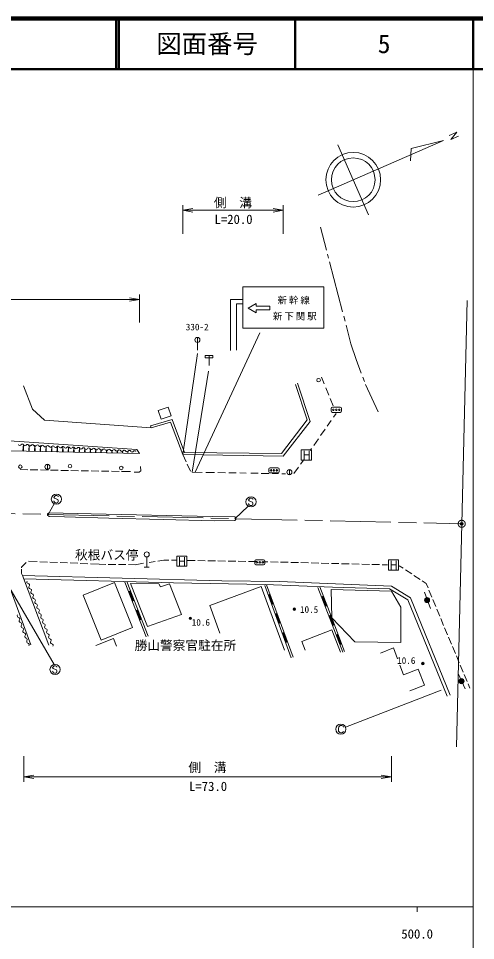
# Model space of a CAD drawing. Units: millimetres, scale not verified. Extents: x 40000 to 680000, y 20000 to 380000.
# Drawn here: x 489478 to 579500, y 198357 to 380000 of the extents above; entities that cross this region are included whole.
import ezdxf
from ezdxf.enums import TextEntityAlignment as Align

# ---------------------------------------------------------------- set-up
doc = ezdxf.new("R2010")
doc.units = ezdxf.units.MM
doc.header["$LTSCALE"] = 1000
doc.header["$PDMODE"] = 32
doc.header["$PDSIZE"] = 500
doc.linetypes.add('CHAIN', pattern=[18.5, 12, -1.5, 3.5, -1.5])
for name, color, linetype, lineweight in [('M-BMK', 2, 'CHAIN', 13), ('M-BMK-OTRS', 5, 'Continuous', 13), ('M-BMK-SRVR', 3, 'Continuous', 13), ('M-STR-HTXT', 7, 'Continuous', 13), ('M-STR-STRC', 7, 'Continuous', 13), ('M-STR-STRD', 7, 'Continuous', 13), ('M-TTL', 2, 'Continuous', 140), ('M-TTL-BAND', 7, 'Continuous', 13), ('M-TTL-LINE', 7, 'Continuous', 50), ('M-WORK', 1, 'Continuous', 13)]:
    doc.layers.add(name, color=color, linetype=linetype, lineweight=lineweight)
doc.layers.add('M-OTRS', color=6, linetype='Continuous')
doc.layers.add('M-TTL-TXT', color=7, linetype='Continuous')
doc.styles.add('ＭＳ ゴシック', font='')
doc.styles.get('ＭＳ ゴシック').set_extended_font_data('MS Gothic')

# ---------------------------------------------------------------- blocks, each defined once
blk = doc.blocks.new('open_arrow')
at = {"color": 0, "linetype": 'Continuous', "lineweight": -2}
blk.add_lwpolyline([(7.5, 1.25), (0, 0), (7.5, -1.25)], dxfattribs=at)

msp = doc.modelspace()

# ---------------------------------------------------------------- linework, layer by layer
at = {"layer": 'M-BMK'}
msp.add_lwpolyline([(121115, 289673), (176905, 288566), (276968, 286512), (376916, 284540), (476868, 282700), (576775, 280458)], dxfattribs=at)
msp.add_circle((576775, 280458), 700, dxfattribs=at)
at = {"layer": 'M-BMK-OTRS'}
for p, q in [((576775, 280458), (577827, 324408)), ((575722, 236508), (576775, 280458))]:
    msp.add_line(p, q, dxfattribs=at)
at = {"layer": 'M-BMK-SRVR'}
for p, q in [((574291, 356938), (575816, 357600)), ((575816, 357600), (574631, 356144)), ((574631, 356144), (576158, 356818)), ((573193, 355948), (548492, 345211)), ((558414, 341301), (552402, 355133)), ((566835, 354359), (566706, 351953)), ((573193, 355948), (566835, 354359))]:
    msp.add_line(p, q, dxfattribs=at)
for radius in [5387, 4309]:
    msp.add_circle((555408, 348217), radius, dxfattribs=at)
at = {"layer": 'M-OTRS'}
msp.add_point((576775, 280458), dxfattribs=at)
at = {"layer": 'M-STR-HTXT'}
for p, q in [((521828, 337577), (521828, 343204)), ((521828, 342204), (541642, 342204)), ((541642, 337577), (541642, 343204)), ((513340, 320122), (513340, 325622)), ((387100, 324622), (513340, 324622)), ((490510, 234688), (490510, 229604)), ((562936, 234688), (562936, 229604)), ((490510, 230604), (562936, 230604))]:
    msp.add_line(p, q, dxfattribs=at)
at = {"layer": 'M-STR-STRC'}
for p, q in [((533688, 327156), (533688, 318991)), ((533688, 327156), (549640, 327156)), ((549640, 327156), (549640, 318991)), ((531249, 324659), (531249, 314615)), ((531249, 324659), (533688, 324659)), ((532429, 314656), (532429, 323769)), ((532429, 323769), (533688, 323769)), ((534699, 322944), (536312, 323858)), ((536312, 323858), (536312, 323321)), ((536312, 322030), (534699, 322944)), ((536312, 323321), (539000, 323321)), ((539000, 322568), (536312, 322568)), ((536312, 322568), (536312, 322030)), ((539000, 323321), (539000, 322568)), ((524287, 290614), (537041, 318102)), ((533688, 318991), (549640, 318991)), ((496494, 285778), (496478, 285664)), ((496478, 285664), (496563, 285482)), ((496622, 285917), (496494, 285778)), ((496563, 285482), (496714, 285409)), ((496753, 286010), (496622, 285917)), ((496714, 285409), (497246, 285220)), ((496919, 286043), (496753, 286010)), ((497035, 286027), (496919, 286043)), ((497179, 285954), (497035, 286027)), ((497289, 285880), (497179, 285954)), ((497246, 285220), (497327, 285048)), ((497323, 285768), (497289, 285880)), ((534821, 285258), (534805, 285144)), ((534949, 285397), (534821, 285258)), ((535080, 285490), (534949, 285397)), ((535246, 285523), (535080, 285490)), ((535362, 285507), (535246, 285523)), ((535506, 285434), (535362, 285507)), ((535616, 285360), (535506, 285434)), ((535651, 285248), (535616, 285360)), ((495356, 282285), (496522, 284388)), ((496480, 284890), (496441, 285000)), ((496564, 284712), (496480, 284890)), ((496667, 284638), (496564, 284712)), ((496813, 284563), (496667, 284638)), ((496934, 284546), (496813, 284563)), ((497101, 284575), (496934, 284546)), ((497226, 284671), (497101, 284575)), ((497297, 284820), (497226, 284671)), ((497327, 285048), (497297, 284820)), ((532072, 281461), (534710, 283949)), ((534807, 284370), (534768, 284480)), ((534805, 285144), (534890, 284962)), ((534891, 284192), (534807, 284370)), ((534890, 284962), (535041, 284889)), ((534994, 284118), (534891, 284192)), ((535141, 284043), (534994, 284118)), ((535041, 284889), (535574, 284700)), ((535261, 284026), (535141, 284043)), ((535428, 284055), (535261, 284026)), ((535553, 284151), (535428, 284055)), ((535624, 284300), (535553, 284151)), ((535574, 284700), (535654, 284528)), ((535654, 284528), (535624, 284300)), ((484797, 272848), (496520, 252728)), ((496657, 252494), (496491, 252461)), ((496773, 252478), (496657, 252494)), ((496218, 251341), (496179, 251451)), ((496231, 252229), (496215, 252115)), ((496215, 252115), (496301, 251933)), ((496302, 251163), (496218, 251341)), ((496360, 252368), (496231, 252229)), ((496301, 251933), (496452, 251860)), ((496405, 251089), (496302, 251163)), ((496491, 252461), (496360, 252368)), ((496551, 251014), (496405, 251089)), ((496452, 251860), (496984, 251671)), ((496671, 250997), (496551, 251014)), ((496839, 251026), (496671, 250997)), ((496917, 252405), (496773, 252478)), ((496964, 251122), (496839, 251026)), ((497027, 252331), (496917, 252405)), ((497035, 251271), (496964, 251122)), ((496984, 251671), (497064, 251499)), ((497061, 252219), (497027, 252331)), ((497064, 251499), (497035, 251271))]:
    msp.add_line(p, q, dxfattribs=at)
for centre in [(496951, 285292), (535278, 284772), (496689, 251743)]:
    msp.add_circle(centre, 1000, dxfattribs=at)
at = {"layer": 'M-STR-STRD'}
msp.add_lwpolyline([(495228, 282400), (495228, 282130), (495555, 281860), (498541, 281819), (507259, 281579), (517971, 281275), (528020, 281027), (532115, 281082), (532262, 281299), (532262, 281615), (532091, 281795), (527633, 281910), (503814, 282411), (495513, 282632)], close=True, dxfattribs=at)
at = {"layer": 'M-TTL'}
msp.add_line((680000, 380000), (40000, 380000), dxfattribs=at)
at = {"layer": 'M-TTL-BAND'}
for p, q in [((579000, 20000), (579000, 370000)), ((40000, 205000), (579000, 205000)), ((568000, 205000), (568000, 204000))]:
    msp.add_line(p, q, dxfattribs=at)
at = {"layer": 'M-TTL-LINE'}
for p, q in [((508747, 380000), (508747, 370000)), ((509247, 380000), (509247, 370000)), ((543997, 380000), (543997, 370000)), ((579000, 380000), (579000, 370000)), ((40000, 370000), (680000, 370000))]:
    msp.add_line(p, q, dxfattribs=at)
at = {"layer": 'M-WORK'}
for p, q in [((548944, 338903), (550143, 334333)), ((550345, 333560), (550547, 332790)), ((550732, 332083), (553315, 322233)), ((553541, 321370), (553797, 320392)), ((524712, 314672), (524712, 317172)), ((521828, 294073), (524726, 313971)), ((526272, 313631), (527772, 313631)), ((526272, 313131), (526272, 313631)), ((527772, 313131), (526272, 313131)), ((527022, 313631), (527022, 311631)), ((527772, 313631), (527772, 313131)), ((526921, 310492), (523665, 290625)), ((549707, 308007), (549164, 309351)), ((557274, 309364), (557618, 308457)), ((550613, 305762), (550011, 307253)), ((557827, 307907), (560312, 302503)), ((517003, 302776), (518954, 303451)), ((518954, 303451), (519545, 301743)), ((551437, 303719), (550873, 305118)), ((552827, 303403), (551327, 303403)), ((517594, 301068), (517003, 302776)), ((519545, 301743), (517594, 301068)), ((551077, 303153), (551077, 302653)), ((551327, 302403), (552827, 302403)), ((551520, 301432), (552054, 302191)), ((553077, 302653), (553077, 303153)), ((515511, 299743), (515604, 299386)), ((550307, 299707), (551097, 300829)), ((548988, 297829), (549867, 299081)), ((490369, 294795), (490462, 296099)), ((490434, 294794), (490462, 296099)), ((490499, 294792), (490462, 296099)), ((547629, 295897), (548561, 297222)), ((490499, 294792), (490369, 294795)), ((491497, 294771), (491586, 296028)), ((491622, 294768), (491497, 294771)), ((491559, 294770), (491586, 296028)), ((491622, 294768), (491586, 296028)), ((492620, 294747), (492706, 295956)), ((492741, 294745), (492620, 294747)), ((492680, 294746), (492706, 295956)), ((492741, 294745), (492706, 295956)), ((493738, 294724), (493821, 295885)), ((493854, 294721), (493738, 294724)), ((493796, 294722), (493821, 295885)), ((493854, 294721), (493821, 295885)), ((494852, 294700), (494931, 295814)), ((494963, 294698), (494852, 294700)), ((494907, 294699), (494931, 295814)), ((494963, 294698), (494931, 295814)), ((495961, 294677), (496037, 295743)), ((496067, 294674), (495961, 294677)), ((496014, 294675), (496037, 295743)), ((496067, 294674), (496037, 295743)), ((497065, 294653), (497137, 295673)), ((497167, 294651), (497065, 294653)), ((497116, 294652), (497137, 295673)), ((497167, 294651), (497137, 295673)), ((498164, 294630), (498234, 295603)), ((498262, 294628), (498164, 294630)), ((498213, 294629), (498234, 295603)), ((498262, 294628), (498234, 295603)), ((499259, 294607), (499325, 295533)), ((499352, 294605), (499259, 294607)), ((499305, 294606), (499325, 295533)), ((499352, 294605), (499325, 295533)), ((500349, 294583), (500412, 295463)), ((500437, 294582), (500349, 294583)), ((500393, 294583), (500412, 295463)), ((500437, 294582), (500412, 295463)), ((501435, 294560), (501494, 295394)), ((501518, 294559), (501435, 294560)), ((501477, 294560), (501494, 295394)), ((501518, 294559), (501494, 295394)), ((502516, 294538), (502572, 295325)), ((502595, 294536), (502516, 294538)), ((502555, 294537), (502572, 295325)), ((502595, 294536), (502572, 295325)), ((503592, 294515), (503645, 295257)), ((503666, 294513), (503592, 294515)), ((503629, 294514), (503645, 295257)), ((503666, 294513), (503645, 295257)), ((504664, 294492), (504713, 295188)), ((504733, 294491), (504664, 294492)), ((504699, 294491), (504713, 295188)), ((504733, 294491), (504713, 295188)), ((505731, 294469), (505777, 295120)), ((505796, 294468), (505731, 294469)), ((505764, 294469), (505777, 295120)), ((505796, 294468), (505777, 295120)), ((506794, 294447), (506837, 295052)), ((506854, 294446), (506794, 294447)), ((506824, 294446), (506837, 295052)), ((506854, 294446), (506837, 295052)), ((507852, 294424), (507892, 294985)), ((507908, 294423), (507852, 294424)), ((507880, 294424), (507892, 294985)), ((507908, 294423), (507892, 294985)), ((508905, 294402), (508942, 294918)), ((508957, 294401), (508905, 294402)), ((508931, 294402), (508942, 294918)), ((508957, 294401), (508942, 294918)), ((509955, 294380), (509988, 294851)), ((510002, 294379), (509955, 294380)), ((509978, 294379), (509988, 294851)), ((510002, 294379), (509988, 294851)), ((510999, 294358), (511030, 294784)), ((511042, 294357), (510999, 294358)), ((511021, 294357), (511030, 294784)), ((511042, 294357), (511030, 294784)), ((547183, 295013), (545183, 295013)), ((545183, 295013), (545183, 293013)), ((545724, 293098), (545724, 294798)), ((546715, 294809), (546715, 293104)), ((546930, 294903), (547176, 295253)), ((547183, 293013), (547183, 295013)), ((521828, 294073), (522480, 292674)), ((545016, 292179), (545650, 293081)), ((545183, 293013), (547183, 293013)), ((545724, 294013), (546715, 294013)), ((489807, 291130), (491307, 291102)), ((491807, 291093), (493307, 291065)), ((493807, 291056), (495306, 291028)), ((495178, 292178), (495178, 291178)), ((495806, 291019), (497306, 290991)), ((497806, 290982), (499306, 290954)), ((499806, 290945), (501305, 290917)), ((501805, 290908), (503305, 290880)), ((503805, 290871), (505305, 290843)), ((505805, 290834), (507304, 290806)), ((507804, 290797), (509304, 290769)), ((509804, 290760), (511549, 290727)), ((522698, 292208), (523331, 290850)), ((538801, 291220), (538801, 290720)), ((540551, 291470), (539051, 291470)), ((540801, 290720), (540801, 291220)), ((542841, 291130), (542841, 290130)), ((543717, 290331), (544627, 291627)), ((523665, 290625), (525661, 290590)), ((526379, 290578), (528091, 290548)), ((528735, 290537), (530244, 290511)), ((530888, 290500), (532342, 290475)), ((533060, 290462), (534293, 290441)), ((535213, 290425), (536704, 290399)), ((537293, 290389), (538876, 290362)), ((539051, 290470), (540551, 290470)), ((539447, 290352), (540717, 290330)), ((541342, 290319), (542078, 290306)), ((491459, 273089), (493171, 273014)), ((493670, 272992), (495169, 272927)), ((495668, 272905), (497167, 272840)), ((497666, 272818), (499165, 272752)), ((499664, 272731), (501163, 272665)), ((501663, 272643), (503161, 272578)), ((503661, 272556), (505372, 272481)), ((505372, 272481), (506656, 272466)), ((512440, 272399), (514110, 272666)), ((514744, 271933), (514744, 273933)), ((515204, 272841), (516419, 273036)), ((516912, 273115), (518127, 273310)), ((518127, 273310), (519127, 273294)), ((519627, 273286), (520626, 273270)), ((522650, 274106), (520650, 274106)), ((520650, 274106), (520650, 272106)), ((521190, 272191), (521190, 273890)), ((521190, 273106), (522181, 273106)), ((522181, 273901), (522181, 272196)), ((522650, 272106), (522650, 274106)), ((522680, 273238), (524278, 273212)), ((524778, 273205), (526278, 273181)), ((526778, 273173), (528277, 273149)), ((528777, 273141), (530277, 273118)), ((530777, 273110), (532277, 273086)), ((532777, 273078), (534277, 273055)), ((534777, 273047), (536375, 273021)), ((536002, 273109), (536002, 272609)), ((537752, 273359), (536252, 273359)), ((537577, 272992), (538610, 272966)), ((538002, 272609), (538002, 273109)), ((539110, 272953), (540610, 272915)), ((541110, 272903), (542609, 272865)), ((543109, 272852), (544609, 272814)), ((545108, 272802), (546608, 272764)), ((547108, 272751), (548607, 272713)), ((549107, 272700), (550607, 272662)), ((551106, 272650), (552606, 272612)), ((553106, 272599), (554605, 272561)), ((555105, 272549), (556605, 272511)), ((557105, 272498), (558604, 272460)), ((564354, 273350), (562354, 273350)), ((562354, 273350), (562354, 271350)), ((562894, 271435), (562894, 273134)), ((563886, 273145), (563886, 271440)), ((564354, 271350), (564354, 273350)), ((507156, 272460), (508656, 272443)), ((509156, 272437), (510656, 272419)), ((511156, 272414), (512440, 272399)), ((514244, 271933), (515244, 271933)), ((520650, 272106), (522650, 272106)), ((536252, 272359), (537752, 272359)), ((559104, 272447), (560603, 272410)), ((561103, 272397), (562136, 272371)), ((562354, 271350), (564354, 271350)), ((562894, 272350), (563886, 272350)), ((564483, 272203), (565259, 271685)), ((565676, 271408), (566924, 270576)), ((502228, 266426), (508370, 268879)), ((508370, 268879), (511913, 260008)), ((510421, 268941), (514647, 258199)), ((510793, 269087), (515019, 258346)), ((567340, 270299), (568588, 269467)), ((569004, 269189), (569780, 268672)), ((511525, 267226), (511153, 267080)), ((511227, 267109), (511959, 265248)), ((511302, 267138), (512034, 265277)), ((511376, 267167), (512108, 265306)), ((511451, 267197), (512183, 265336)), ((537260, 268096), (527141, 264389)), ((541857, 255549), (537260, 268096)), ((537969, 268320), (543187, 254023)), ((538345, 268457), (543563, 254160)), ((548438, 267899), (550830, 261766)), ((548810, 268044), (551203, 261910)), ((569780, 268672), (570135, 267822)), ((570328, 267360), (570906, 265976)), ((505771, 257555), (502228, 266426)), ((511885, 265218), (512257, 265365)), ((539031, 266578), (538655, 266441)), ((538730, 266469), (539416, 264590)), ((538805, 266496), (539491, 264617)), ((538880, 266524), (539566, 264645)), ((538956, 266551), (539641, 264672)), ((549537, 266181), (549165, 266035)), ((549239, 266064), (549966, 264201)), ((549314, 266093), (550041, 264230)), ((549388, 266122), (550115, 264259)), ((549463, 266152), (550190, 264288)), ((569416, 266976), (570603, 263773)), ((571099, 265515), (571677, 264131)), ((512989, 263504), (512617, 263357)), ((512692, 263387), (513424, 261525)), ((512766, 263416), (513498, 261555)), ((512841, 263445), (513573, 261584)), ((512915, 263474), (513647, 261613)), ((527141, 264389), (529154, 258895)), ((539341, 264563), (539716, 264700)), ((549891, 264172), (550264, 264317)), ((571870, 263669), (572448, 262285)), ((513349, 261496), (513722, 261643)), ((540402, 262821), (540026, 262684)), ((540101, 262711), (540787, 260832)), ((540177, 262739), (540862, 260860)), ((540252, 262766), (540937, 260887)), ((540327, 262793), (541013, 260915)), ((550991, 262454), (550618, 262309)), ((550905, 261795), (550693, 262338)), ((550767, 262367), (550979, 261824)), ((550830, 261766), (553336, 255155)), ((551054, 261853), (550842, 262396)), ((550905, 261795), (551407, 260469)), ((550916, 262425), (551129, 261881)), ((551482, 260497), (550979, 261824)), ((551054, 261853), (551557, 260526)), ((551632, 260554), (551129, 261881)), ((551203, 261910), (553710, 255297)), ((572641, 261824), (573219, 260440)), ((511913, 260008), (505771, 257555)), ((540712, 260805), (541088, 260942)), ((551707, 260582), (551332, 260441)), ((573412, 259978), (573990, 258594)), ((541773, 259063), (541398, 258926)), ((541473, 258954), (542159, 257075)), ((541548, 258981), (542234, 257102)), ((541623, 259008), (542309, 257130)), ((541698, 259036), (542384, 257157)), ((551216, 259576), (545280, 257261)), ((552928, 255187), (551216, 259576)), ((552415, 258712), (552041, 258571)), ((552116, 258599), (552825, 256729)), ((552191, 258627), (552900, 256757)), ((552266, 258656), (552975, 256785)), ((552341, 258684), (553050, 256814)), ((574182, 258133), (574761, 256749)), ((542083, 257047), (542459, 257185)), ((545280, 257261), (545956, 255528)), ((552750, 256700), (553124, 256842)), ((574953, 256287), (575532, 254903)), ((575724, 254442), (576302, 253058)), ((576495, 252597), (577073, 251212)), ((576068, 250935), (577427, 247952)), ((577266, 250751), (577844, 249367)), ((578037, 248906), (578392, 248056)), ((572730, 247667), (553860, 240415)), ((552494, 240178), (552546, 240396)), ((552494, 239847), (552494, 240178)), ((552541, 239636), (552494, 239847)), ((552546, 240396), (552600, 240464)), ((552600, 240464), (552715, 240619)), ((552715, 240619), (552870, 240724)), ((552870, 240724), (553149, 240727)), ((553149, 240727), (553311, 240675)), ((553311, 240675), (553421, 240565)), ((553421, 240565), (553479, 240396)), ((552654, 239467), (552541, 239636)), ((552760, 239359), (552654, 239467)), ((552877, 239303), (552760, 239359)), ((553151, 239303), (552877, 239303)), ((553313, 239355), (553151, 239303)), ((553423, 239469), (553313, 239355)), ((553473, 239571), (553423, 239469))]:
    msp.add_line(p, q, dxfattribs=at)
for points in [[(554002, 319612), (554970, 315920), (555964, 312814), (556985, 310126)], [(490479, 307645), (492225, 303050), (494586, 300885), (515604, 299386), (519445, 300441), (521828, 294073), (541642, 293805), (546913, 300588), (544445, 308173)], [(544015, 307903), (546334, 300909), (541283, 294306), (522195, 294499), (519733, 300986), (515511, 299743)], [(385588, 299261), (389171, 303494), (512764, 295065), (513340, 294308), (484655, 294916), (465877, 295130), (387518, 296621)], [(512286, 290624), (513255, 290636), (513549, 290906), (513538, 291740)], [(490100, 271753), (490100, 271927), (490984, 272849)], [(491922, 256625), (487822, 267682), (486635, 270360), (460539, 270884), (460511, 268814), (460026, 263396), (459558, 261300), (459059, 259893), (458190, 257987), (457830, 257464)], [(490247, 270288), (490100, 270673), (490100, 271502)], [(495493, 256535), (490247, 270288), (529536, 269241), (540878, 269114), (562959, 268194), (566701, 265838), (574474, 246718)], [(490510, 269598), (519993, 268855), (538048, 268469), (551328, 267944), (562585, 267628), (566131, 265457), (573894, 246518)], [(504730, 256493), (508190, 257842), (508779, 256333)], [(560781, 254978), (563333, 256041), (564139, 253859)], [(564594, 252626), (565308, 250693), (568216, 251798), (569431, 248650), (566578, 247565)]]:
    msp.add_lwpolyline(points, dxfattribs=at)
for points in [[(511564, 268722), (517095, 268598), (517482, 268009), (519212, 268598), (521586, 262598), (514905, 260242)], [(551038, 267487), (562936, 267183), (564786, 264036), (564786, 257051), (555758, 257189), (551203, 261910)]]:
    msp.add_lwpolyline(points, close=True, dxfattribs=at)
for centre, radius in [((524712, 316672), 500), ((548584, 308757), 350), ((551502, 302903), 150), ((552077, 302903), 150), ((552652, 302903), 150), ((489845, 291698), 350), ((495178, 291678), 500), ((499646, 291809), 350), ((509723, 291450), 350), ((539226, 290970), 150), ((539801, 290970), 150), ((540376, 290970), 150), ((542841, 290630), 500), ((514744, 274433), 500), ((536427, 272859), 150), ((537002, 272859), 150), ((537577, 272859), 150), ((569943, 265423), 500), ((569943, 265423), 400), ((569943, 265423), 300), ((569943, 265423), 200), ((569943, 265423), 100), ((569943, 265423), 20), ((543816, 263640), 150), ((543816, 263640), 120), ((543816, 263640), 90), ((543816, 263640), 60), ((543816, 263640), 30), ((543816, 263640), 20), ((523317, 261838), 150), ((523317, 261838), 120), ((523317, 261838), 90), ((523317, 261838), 60), ((523317, 261838), 30), ((523317, 261838), 20), ((569118, 252914), 150), ((569118, 252914), 120), ((569118, 252914), 90), ((569118, 252914), 60), ((569118, 252914), 30), ((569118, 252914), 20), ((576745, 249455), 500), ((576745, 249455), 400), ((576745, 249455), 300), ((576745, 249455), 200), ((576745, 249455), 100), ((576745, 249455), 20), ((552957, 239987), 1000), ((552957, 239987), 1000)]:
    msp.add_circle(centre, radius, dxfattribs=at)
for centre, radius, start, end in [((551327, 303153), 250, 90, 180), ((552827, 303153), 250, 0, 90), ((551327, 302653), 250, 180, 270), ((552827, 302653), 250, 270, 0), ((490225, 295877), 286, 25.03625, 148.16128), ((491230, 295817), 286, 25.03625, 148.16128), ((489738, 296179), 286, 205.03625, 328.16128), ((490744, 296120), 286, 205.03625, 328.16128), ((491749, 296060), 286, 205.03625, 328.16128), ((492236, 295758), 286, 25.03625, 148.16128), ((492755, 296000), 286, 205.03625, 328.16128), ((493241, 295698), 286, 25.03625, 148.16128), ((493760, 295940), 286, 205.03625, 328.16128), ((494247, 295638), 286, 25.03625, 148.16128), ((494766, 295880), 286, 205.03625, 328.16128), ((495252, 295578), 286, 25.03625, 148.16128), ((495771, 295821), 286, 205.03625, 328.16128), ((496258, 295519), 286, 25.03625, 148.16128), ((496777, 295761), 286, 205.03625, 328.16128), ((497263, 295459), 286, 25.03625, 148.16128), ((497782, 295701), 286, 205.03625, 328.16128), ((498269, 295399), 286, 25.03625, 148.16128), ((498788, 295641), 286, 205.03625, 328.16128), ((499274, 295339), 286, 25.03625, 148.16128), ((499793, 295582), 286, 205.03625, 328.16128), ((500280, 295280), 286, 25.03625, 148.16128), ((500798, 295522), 286, 205.03625, 328.16128), ((501285, 295220), 286, 25.03625, 148.16128), ((501804, 295462), 286, 205.03625, 328.16128), ((502291, 295160), 286, 25.03625, 148.16128), ((502809, 295402), 286, 205.03625, 328.16128), ((503296, 295100), 286, 25.03625, 148.16128), ((503815, 295343), 286, 205.03625, 328.16128), ((504301, 295041), 286, 25.03625, 148.16128), ((504820, 295283), 286, 205.03625, 328.16128), ((505307, 294981), 286, 25.03625, 148.16128), ((505826, 295223), 286, 205.03625, 328.16128), ((506312, 294921), 286, 25.03625, 148.16128), ((506831, 295163), 286, 205.03625, 328.16128), ((507318, 294861), 286, 25.03625, 148.16128), ((507837, 295104), 286, 205.03625, 328.16128), ((508323, 294801), 286, 25.03625, 148.16128), ((508842, 295044), 286, 205.03625, 328.16128), ((509329, 294742), 286, 25.03625, 148.16128), ((509848, 294984), 286, 205.03625, 328.16128), ((510334, 294682), 286, 25.03625, 148.16128), ((510853, 294924), 286, 205.03625, 328.16128), ((511340, 294622), 286, 25.03625, 148.16128), ((511859, 294865), 286, 205.03625, 328.16128), ((512345, 294562), 286, 25.03625, 148.16128), ((539051, 291220), 250, 90, 180), ((539051, 290720), 250, 180, 270), ((540551, 291220), 250, 0, 90), ((540551, 290720), 250, 270, 0), ((536252, 273109), 250, 90, 180), ((536252, 272609), 250, 180, 270), ((537752, 273109), 250, 0, 90), ((537752, 272609), 250, 270, 0), ((491446, 268966), 310, 142.5153, 260.44877), ((491344, 268356), 310, 322.5153, 80.44877), ((491835, 267979), 310, 142.5153, 260.44877), ((491732, 267368), 310, 322.5153, 80.44877), ((492224, 266991), 310, 142.5153, 260.44877), ((492121, 266381), 310, 322.5153, 80.44877), ((492612, 266004), 310, 142.5153, 260.44877), ((492510, 265393), 310, 322.5153, 80.44877), ((493001, 265016), 310, 142.5153, 260.44877), ((492898, 264406), 310, 322.5153, 80.44877), ((493390, 264029), 310, 142.5153, 260.44877), ((493287, 263418), 310, 322.5153, 80.44877), ((489563, 262327), 318, 141.95331, 258.0629), ((489431, 261704), 318, 321.95331, 78.0629), ((493778, 263041), 310, 142.5153, 260.44877), ((493675, 262431), 310, 322.5153, 80.44877), ((494167, 262054), 310, 142.5153, 260.44877), ((494064, 261443), 310, 322.5153, 80.44877), ((489933, 261311), 318, 141.95331, 258.0629), ((489801, 260688), 318, 321.95331, 78.0629), ((490303, 260295), 318, 141.95331, 258.0629), ((490171, 259672), 318, 321.95331, 78.0629), ((494555, 261066), 310, 142.5153, 260.44877), ((494453, 260456), 310, 322.5153, 80.44877), ((494944, 260079), 310, 142.5153, 260.44877), ((494841, 259468), 310, 322.5153, 80.44877), ((490673, 259279), 318, 141.95331, 258.0629), ((490541, 258656), 318, 321.95331, 78.0629), ((491043, 258263), 318, 141.95331, 258.0629), ((490911, 257640), 318, 321.95331, 78.0629), ((495333, 259091), 310, 142.5153, 260.44877), ((495230, 258481), 310, 322.5153, 80.44877), ((495721, 258104), 310, 142.5153, 260.44877), ((491413, 257247), 318, 141.95331, 258.0629), ((491281, 256624), 318, 321.95331, 78.0629), ((495619, 257493), 310, 322.5153, 80.44877), ((496110, 257116), 310, 142.5153, 260.44877), ((496007, 256506), 310, 322.5153, 80.44877)]:
    msp.add_arc(centre, radius, start, end, dxfattribs=at)
for p in [(569943, 265423), (543816, 263640), (523317, 261838), (569118, 252914), (576745, 249455)]:
    msp.add_point(p, dxfattribs=at)

# ---------------------------------------------------------------- block references
at = {"layer": 'M-STR-HTXT', "xscale": 267, "yscale": 267}
for p in [(521828, 342204), (490510, 230604)]:
    msp.add_blockref('open_arrow', p, dxfattribs=at)
at = {"layer": 'M-STR-HTXT', "xscale": 267, "yscale": 267, "rotation": 180}
for p in [(541642, 342204), (513340, 324622), (562936, 230604)]:
    msp.add_blockref('open_arrow', p, dxfattribs=at)

# ---------------------------------------------------------------- texts
at = {"layer": 'M-STR-HTXT', "style": 'ＭＳ ゴシック'}
for p in [(531723, 343719), (526709, 232463)]:
    msp.add_text('側\u3000溝', height=1833, dxfattribs=at).set_placement(p, align=Align.MIDDLE_CENTER)
for s, p in [('L=20.0', (531843, 338974)), ('L=73.0', (526827, 227270))]:
    msp.add_text(s, height=1833, dxfattribs=at).set_placement(p, align=Align.BOTTOM_CENTER)
at = {"layer": 'M-STR-STRC', "char_height": 1320, "attachment_point": 7, "style": 'ＭＳ ゴシック'}
for s, insert in [('\\T1.22;新幹線', (540503, 323662)), ('\\T1.22;新下関駅', (539592, 320515))]:
    msp.add_mtext(s, dxfattribs=dict(at, insert=insert))
at = {"layer": 'M-TTL-BAND', "style": 'ＭＳ ゴシック'}
msp.add_text('500.0', height=1833, dxfattribs=at).set_placement((568000, 198195), align=Align.BOTTOM_CENTER)
at = {"layer": 'M-TTL-TXT', "style": 'ＭＳ ゴシック'}
for s, p in [('図面番号', (526622, 375000)), ('5', (561497, 375000))]:
    msp.add_text(s, height=3666, dxfattribs=at).set_placement(p, align=Align.MIDDLE_CENTER)
at = {"layer": 'M-WORK', "style": 'ＭＳ ゴシック'}
for s, height, p in [('330-2', 1320, (524683, 319213)), ('秋根バス停', 1833, (506872, 274320)), ('10.5', 1320, (546720, 263569)), ('10.6', 1320, (525406, 261030)), ('勝山警察官駐在所', 1833, (522363, 256502)), ('10.6', 1320, (565859, 253523))]:
    msp.add_text(s, height=height, dxfattribs=at).set_placement(p, align=Align.MIDDLE_CENTER)

doc.saveas('drawing.dxf')
